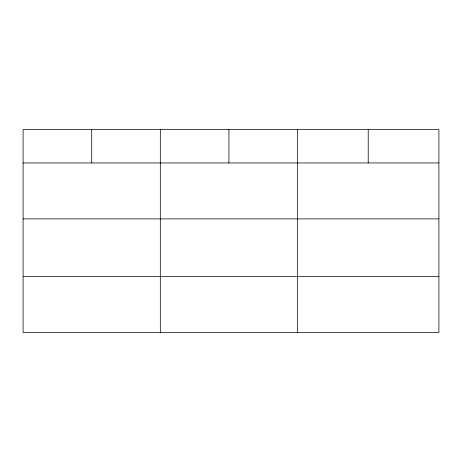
<?xml version="1.0" encoding="UTF-8"?>
<svg xmlns="http://www.w3.org/2000/svg" width="462" height="462" viewBox="0 0 462 462"><rect width="100%" height="100%" fill="white"/><g stroke="black" fill="none" stroke-linecap="round" stroke-linejoin="round"><path stroke-width="0.69" d="M438.9 218.896L438.9 129.51L23.1 129.51L23.1 332.49L438.9 332.49L438.9 218.896L23.1 218.896M23.1 162.947L438.9 162.947M23.1 276.542L438.9 276.542M368.214 129.51L368.214 162.947M297.528 129.51L297.528 332.49M228.921 129.51L228.921 162.947M160.314 129.51L160.314 332.49M91.707 129.51L91.707 162.947"/></g></svg>
